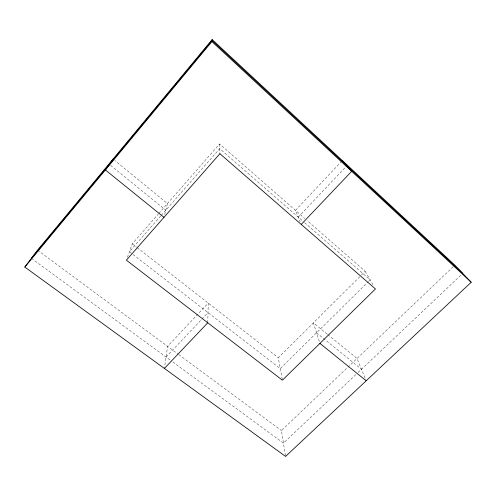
<?xml version="1.0" encoding="UTF-8"?>
<svg xmlns="http://www.w3.org/2000/svg" width="496" height="496" viewBox="0 0 496 496"><rect width="100%" height="100%" fill="white"/><g stroke="black" fill="none" stroke-linecap="round" stroke-linejoin="round"><path stroke-width="0.37" stroke-dasharray="2.48 1.86" d="M207.768 322.784L208.252 303.106L167.574 346.351L164.505 367.672M164.709 214.489L167.468 203.565L114.849 160.555M127.385 257.35L132.277 243.815L158.292 214.067M158.801 213.485L219.579 143.964L304.78 218.494M160.741 215.977L129.425 251.708L280.277 368.621L367.97 282.013M161.243 215.4L219.728 148.657L302.523 220.863M341.812 161.119L295.486 210.366L300.154 221.774M166.036 357.033L208.016 312.623M298.263 217.143L346.313 166.309M282.267 379.465L278.287 357.759L360.834 275.671M361.379 275.131L365.192 271.337L307.105 220.528M368.516 281.468L370.159 279.849L303.106 221.371M285.454 455.694L281.461 430.571L454.299 265.67M355.849 374.598L283.458 443.114L172.279 361.615M358.093 372.471L462.198 273.947M31.384 258.329L171.653 361.156M37.522 250.176L178.151 354.175M178.771 354.634L281.461 430.571M132.277 243.815L136.555 247.151M137.144 247.609L278.287 357.759M110.552 165.304L165.788 210.211M316.56 332.785L361.46 369.284M327.143 334.068L313.404 322.84L319.932 343.387M327.738 334.558L357.015 358.484L365.918 380.103M365.192 271.337L373.569 285.702M219.579 143.964L219.871 152.979"/><path stroke-width="0.74" d="M24.8 267.059L211.904 41.583L212.158 39.568L454.857 265.137L471.2 282.255L285.572 456.432L24.8 267.059L37.522 250.176L212.158 39.568M113.051 159.086L105.369 169.961L163.99 217.341M31.384 258.329L212.034 40.536L462.756 273.414M164.393 368.435L207.768 322.784M301.233 224.415L351.676 171.318L342.333 160.561M319.932 343.387L366.197 380.779M211.904 41.583L471.2 282.255M219.895 153.704L126.362 260.164L282.398 380.19L375.466 288.951L219.895 153.704"/></g></svg>
